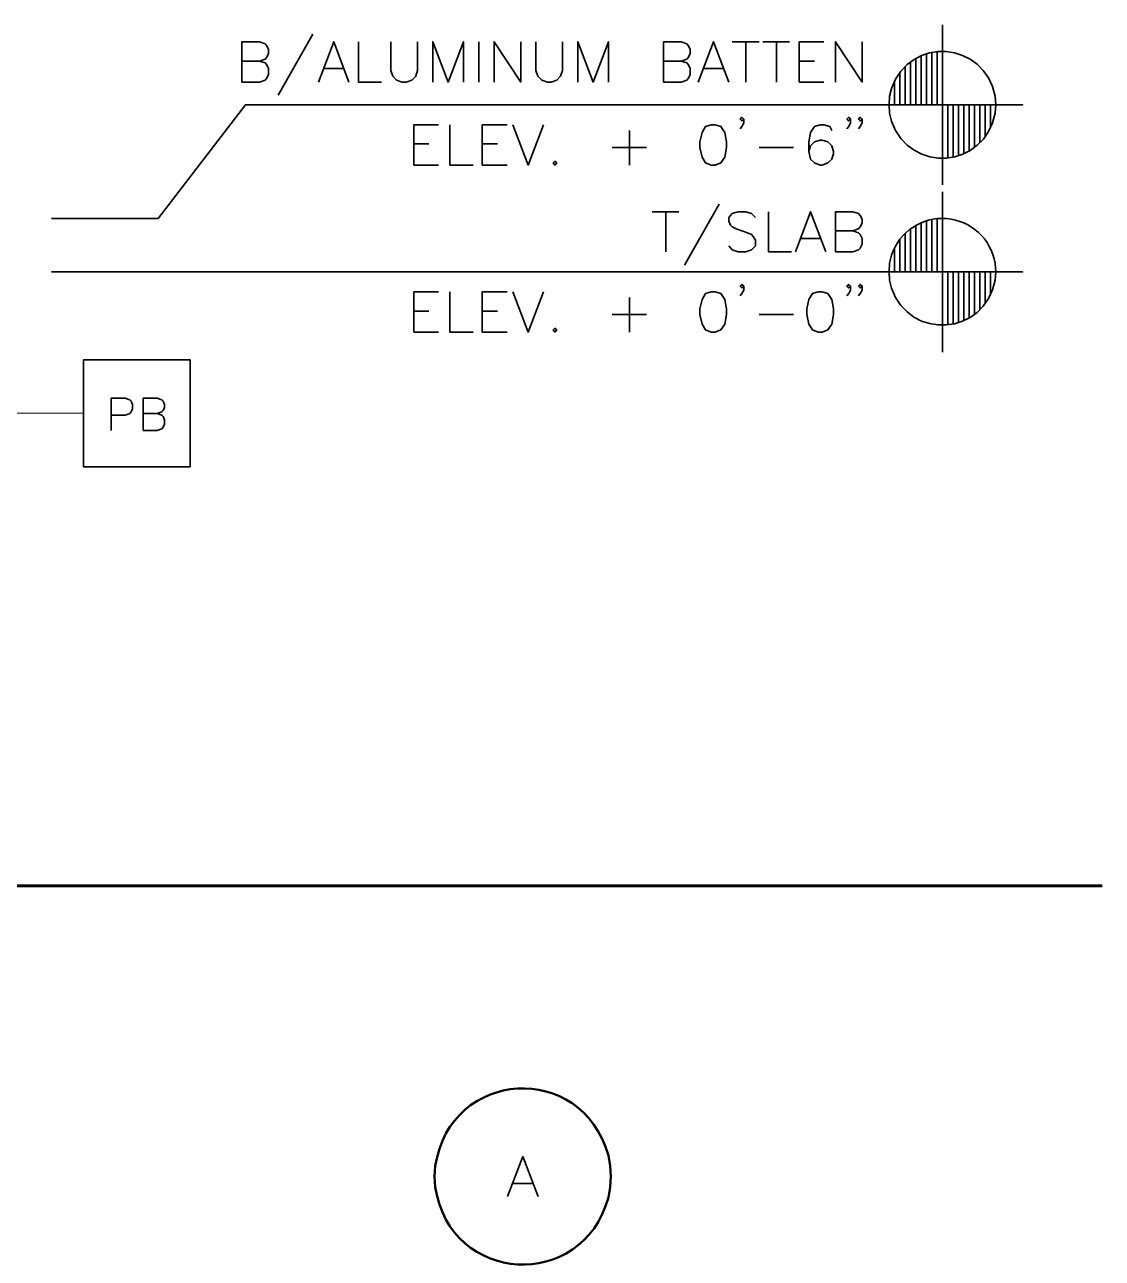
# Model space of a CAD drawing. Header units: inches. Extents: x 5 to 516, y -193 to 129.
# Drawn here: x 129.8 to 139.89, y -74.52 to -62.97 of the extents above; entities that cross this region are included whole.
import ezdxf

# ---------------------------------------------------------------- set-up
doc = ezdxf.new("R2010")
doc.units = ezdxf.units.IN
doc.header["$MEASUREMENT"] = 0
doc.layers.add('PDF4_Geometry', color=7, linetype='Continuous')

msp = doc.modelspace()

# ---------------------------------------------------------------- linework, layer by layer
at = {"layer": 'PDF4_Geometry', "lineweight": 35}
for points in [[(138.3920922, -62.9729809), (138.3920922, -64.472981)], [(131.8354239, -63.5096495), (131.8354239, -63.1329828), (131.9987573, -63.1329828), (132.0520906, -63.1529828), (132.0687573, -63.1696494), (132.0854239, -63.2063161), (132.0854239, -63.2429828), (132.0687573, -63.2763161), (132.0520906, -63.2963161), (131.9987573, -63.3129828), (131.8354239, -63.3129828)], [(132.4987574, -63.0629806), (132.1754241, -63.6329806)], [(132.552092, -63.5096495), (132.6954253, -63.1329828), (132.8354254, -63.5096495)], [(132.9254254, -63.1329811), (132.9254254, -63.5096478), (133.1420921, -63.5096478)], [(133.2287583, -63.1329811), (133.2287583, -63.4029812), (133.2487583, -63.4563145), (133.2820916, -63.4929812), (133.335425, -63.5096478), (133.3720917, -63.5096478), (133.425425, -63.4929812), (133.4620917, -63.4563145), (133.4787583, -63.4029812), (133.4787583, -63.1329811)], [(133.6220926, -63.5096495), (133.6220926, -63.1329828), (133.765426, -63.5096495), (133.9087593, -63.1329828), (133.9087593, -63.5096495)], [(134.0520921, -63.1329811), (134.0520921, -63.5096478)], [(134.1954264, -63.5096495), (134.1954264, -63.1329828), (134.4454264, -63.5096495), (134.4454264, -63.1329828)], [(134.5854241, -63.1329811), (134.5854241, -63.4029812), (134.6054241, -63.4563145), (134.6420908, -63.4929812), (134.6954241, -63.5096478), (134.7287575, -63.5096478), (134.7820908, -63.4929812), (134.8187575, -63.4563145), (134.8354242, -63.4029812), (134.8354242, -63.1329811)], [(134.9787584, -63.5096495), (134.9787584, -63.1329828), (135.1220918, -63.5096495), (135.2654251, -63.1329828), (135.2654251, -63.5096495)], [(135.7820922, -63.5096495), (135.7820922, -63.1329828), (135.9454256, -63.1329828), (135.9987589, -63.1529828), (136.0154256, -63.1696494), (136.0320922, -63.2063161), (136.0320922, -63.2429828), (136.0154256, -63.2763161), (135.9987589, -63.2963161), (135.9454256, -63.3129828), (135.7820922, -63.3129828)], [(136.1054251, -63.5096495), (136.2487585, -63.1329828), (136.3920918, -63.5096495)], [(136.4254257, -63.1329811), (136.6754257, -63.1329811)], [(136.5520923, -63.1329811), (136.5520923, -63.5096478)], [(136.7120918, -63.1329811), (136.9620918, -63.1329811)], [(136.8387584, -63.1329811), (136.8387584, -63.5096478)], [(137.2820924, -63.5096495), (137.0520924, -63.5096495), (137.0520924, -63.1329828), (137.2820924, -63.1329828)], [(137.3920921, -63.5096495), (137.3920921, -63.1329828), (137.6420921, -63.5096495), (137.6420921, -63.1329828)], [(138.1920918, -63.7229809), (138.1920918, -63.2629809)], [(138.2420923, -63.7229809), (138.2420923, -63.2463142)], [(138.292092, -63.7229809), (138.292092, -63.2329809)], [(138.3420925, -63.7229809), (138.3420925, -63.2263142)], [(131.9987574, -63.3129806), (132.0520907, -63.3296473), (132.0687574, -63.3496473), (132.0854241, -63.3829806), (132.0854241, -63.4396473), (132.0687574, -63.4729806), (132.0520907, -63.4929806), (131.9987574, -63.5096473), (131.835424, -63.5096473)], [(135.9454257, -63.3129806), (135.998759, -63.3296473), (136.0154257, -63.3496473), (136.0320924, -63.3829806), (136.0320924, -63.4396473), (136.0154257, -63.4729806), (135.998759, -63.4929806), (135.9454257, -63.5096473), (135.7820924, -63.5096473)], [(137.0520924, -63.3129806), (137.1954257, -63.3129806)], [(138.042092, -63.7229809), (138.042092, -63.3663142)], [(138.0920925, -63.7229809), (138.0920925, -63.3229809)], [(138.1420922, -63.7229809), (138.1420922, -63.2896475)], [(132.6054249, -63.3829812), (132.7820915, -63.3829812)], [(136.1587588, -63.3829812), (136.3387589, -63.3829812)], [(137.9920923, -63.7229809), (137.9920923, -63.4229809)], [(137.9154255, -63.5696476), (137.8954255, -63.6429809), (137.8920922, -63.7229809), (137.8954255, -63.7996476), (137.9154255, -63.8763143)], [(137.9420918, -63.7229809), (137.9420918, -63.5029809)], [(130.0520918, -64.7863143), (131.0520919, -64.7863143), (131.8687584, -63.7229809), (139.1420923, -63.7229809), (137.6420921, -63.7229809)], [(137.8920922, -63.7229809), (137.8920922, -63.7196476)], [(138.4420919, -63.7229809), (138.4420919, -64.2196476)], [(138.4920924, -63.7229809), (138.4920924, -64.212981)], [(138.542092, -63.7229809), (138.542092, -64.1996476)], [(138.5920925, -63.7229809), (138.5920925, -64.1796476)], [(138.6420922, -63.7229809), (138.6420922, -64.1563143)], [(138.6920919, -63.7229809), (138.6920919, -64.1229809)], [(138.7420924, -63.7229809), (138.7420924, -64.0796476)], [(138.7920921, -63.7229809), (138.7920921, -64.0229809)], [(138.8420926, -63.7229809), (138.8420926, -63.9396476)], [(138.8854255, -63.7996476), (138.8920922, -63.7229809), (138.8854255, -63.6429809)], [(138.8920922, -63.7229809), (138.8920922, -63.7196476)], [(136.5320923, -63.8563156), (136.5154256, -63.8729823), (136.4987589, -63.8563156), (136.5154256, -63.8396489), (136.5320923, -63.8563156), (136.5320923, -63.8929823), (136.5154256, -63.9263156), (136.4987589, -63.9463156)], [(137.5320924, -63.8563156), (137.5154257, -63.8729823), (137.498759, -63.8563156), (137.5154257, -63.8396489), (137.5320924, -63.8563156), (137.5320924, -63.8929823), (137.5154257, -63.9263156), (137.498759, -63.9463156)], [(137.6420921, -63.8563156), (137.6220921, -63.8729823), (137.6054255, -63.8563156), (137.6220921, -63.8396489), (137.6420921, -63.8563156), (137.6420921, -63.8929823), (137.6220921, -63.9263156), (137.6054255, -63.9463156)], [(133.6754264, -64.2863151), (133.4454263, -64.2863151), (133.4454263, -63.9096484), (133.6754264, -63.9096484)], [(133.7820929, -63.9096468), (133.7820929, -64.2863135), (133.9987596, -64.2863135)], [(134.3187574, -64.2863151), (134.0854241, -64.2863151), (134.0854241, -63.9096484), (134.3187574, -63.9096484)], [(134.3720927, -63.9096468), (134.515426, -64.2863135), (134.6587594, -63.9096468)], [(137.3554252, -63.9629847), (137.3387586, -63.9263181), (137.2820919, -63.9096514), (137.2487586, -63.9096514), (137.1954252, -63.9263181), (137.1587586, -63.9829847), (137.1420919, -64.0696514), (137.1420919, -64.1596514), (137.1587586, -64.2329848), (137.1954252, -64.2663181), (137.2487586, -64.2863181), (137.2654252, -64.2863181), (137.3187586, -64.2663181), (137.3554252, -64.2329848), (137.3720919, -64.1796514), (137.3720919, -64.1596514), (137.3554252, -64.1063181), (137.3187586, -64.0696514), (137.2654252, -64.0529847), (137.2487586, -64.0529847), (137.1954252, -64.0696514), (137.1587586, -64.1063181), (137.1420919, -64.1596514)], [(135.4620925, -63.9629847), (135.4620925, -64.2863181)], [(133.4454263, -64.0896463), (133.5854264, -64.0896463)], [(134.0854241, -64.0896463), (134.2287574, -64.0896463)], [(135.3020922, -64.1229782), (135.6220922, -64.1229782)], [(136.6754257, -64.1229782), (136.9987591, -64.1229782)], [(138.3920922, -64.5363151), (138.3920922, -66.0363152)], [(135.6754256, -64.722981), (135.9254257, -64.722981)], [(135.8020923, -64.722981), (135.8020923, -65.0996477)], [(136.3020923, -64.6529804), (135.9787589, -65.2229805)], [(136.6420921, -64.7763122), (136.6054254, -64.7396455), (136.552092, -64.7229788), (136.4787587, -64.7229788), (136.4254254, -64.7396455), (136.392092, -64.7763122), (136.392092, -64.8129788), (136.4087587, -64.8496455), (136.4254254, -64.8663122), (136.462092, -64.8829788), (136.5687587, -64.9196455), (136.6054254, -64.9363122), (136.622092, -64.9563122), (136.6420921, -64.9896455), (136.6420921, -65.0429789), (136.6054254, -65.0796455), (136.552092, -65.0996455), (136.4787587, -65.0996455), (136.4254254, -65.0796455), (136.392092, -65.0429789)], [(136.7654255, -64.722981), (136.7654255, -65.0996477), (136.9787588, -65.0996477)], [(137.0154255, -65.0996493), (137.1587588, -64.7229826), (137.3020922, -65.0996493)], [(137.3920921, -65.0996493), (137.3920921, -64.7229826), (137.5520921, -64.7229826), (137.6054255, -64.7396493), (137.6220921, -64.7596493), (137.6420921, -64.7929826), (137.6420921, -64.8296493), (137.6220921, -64.866316), (137.6054255, -64.8829826), (137.5520921, -64.9029826), (137.3920921, -64.9029826)], [(138.1420922, -65.2863152), (138.1420922, -64.8529818)], [(138.1920918, -65.2863152), (138.1920918, -64.8263152)], [(138.2420923, -65.2863152), (138.2420923, -64.8096485)], [(138.292092, -65.2863152), (138.292092, -64.7963152)], [(138.3420925, -65.2863152), (138.3420925, -64.7896485)], [(137.0687583, -64.972981), (137.2487584, -64.972981)], [(137.5520924, -64.9029805), (137.6054257, -64.9196471), (137.6220924, -64.9363138), (137.6420924, -64.9729805), (137.6420924, -65.0263138), (137.6220924, -65.0629805), (137.6054257, -65.0796471), (137.5520924, -65.0996472), (137.3920924, -65.0996472)], [(137.9920923, -65.2863152), (137.9920923, -64.9863152)], [(138.042092, -65.2863152), (138.042092, -64.9296485)], [(138.0920925, -65.2863152), (138.0920925, -64.8863152)], [(137.9420918, -65.2863152), (137.9420918, -65.0663152)], [(137.6420921, -65.2863152), (139.1420923, -65.2863152), (130.0520918, -65.2863152)], [(137.8920922, -65.2863152), (137.8920922, -65.2829819)], [(138.4420919, -65.2863152), (138.4420919, -65.7829819)], [(138.4920924, -65.2863152), (138.4920924, -65.7763152)], [(138.542092, -65.2863152), (138.542092, -65.7629819)], [(138.5920925, -65.2863152), (138.5920925, -65.7429819)], [(138.6420922, -65.2863152), (138.6420922, -65.7196486)], [(138.6920919, -65.2863152), (138.6920919, -65.6863152)], [(138.7420924, -65.2863152), (138.7420924, -65.6429819)], [(138.7920921, -65.2863152), (138.7920921, -65.5863152)], [(138.8420926, -65.2863152), (138.8420926, -65.5029819)], [(138.8920922, -65.2863152), (138.8920922, -65.2829819)], [(136.5320923, -65.4196499), (136.5154256, -65.4363166), (136.4987589, -65.4196499), (136.5154256, -65.4029832), (136.5320923, -65.4196499), (136.5320923, -65.4563166), (136.5154256, -65.4896499), (136.4987589, -65.5096499)], [(137.5320924, -65.4196499), (137.5154257, -65.4363166), (137.498759, -65.4196499), (137.5154257, -65.4029832), (137.5320924, -65.4196499), (137.5320924, -65.4563166), (137.5154257, -65.4896499), (137.498759, -65.5096499)], [(137.6420921, -65.4196499), (137.6220921, -65.4363166), (137.6054255, -65.4196499), (137.6220921, -65.4029832), (137.6420921, -65.4196499), (137.6420921, -65.4563166), (137.6220921, -65.4896499), (137.6054255, -65.5096499)], [(133.6754264, -65.8496494), (133.4454263, -65.8496494), (133.4454263, -65.4729827), (133.6754264, -65.4729827)], [(133.7820929, -65.4729811), (133.7820929, -65.8496478), (133.9987596, -65.8496478)], [(134.3187574, -65.8496494), (134.0854241, -65.8496494), (134.0854241, -65.4729827), (134.3187574, -65.4729827)], [(134.3720927, -65.4729811), (134.515426, -65.8496478), (134.6587594, -65.4729811)], [(135.4620925, -65.5263122), (135.4620925, -65.8496456)], [(133.4454263, -65.6529805), (133.5854264, -65.6529805)], [(134.0854241, -65.6529805), (134.2287574, -65.6529805)], [(135.3020922, -65.6863193), (135.6220922, -65.6863193)], [(136.6754257, -65.6863193), (136.9987591, -65.6863193)], [(130.6120928, -66.7696527), (130.6120928, -66.4696527), (130.7420928, -66.4696527), (130.7854261, -66.482986), (130.7987595, -66.4963194), (130.8120928, -66.5263194), (130.8120928, -66.5696527), (130.7987595, -66.5963194), (130.7854261, -66.612986), (130.7420928, -66.6263194), (130.6120928, -66.6263194)], [(130.9120908, -66.7696527), (130.9120908, -66.4696527), (131.0420908, -66.4696527), (131.0854241, -66.482986), (131.0987575, -66.4963194), (131.1120908, -66.5263194), (131.1120908, -66.5563194), (131.0987575, -66.582986), (131.0854241, -66.5963194), (131.0420908, -66.612986), (130.9120908, -66.612986)], [(131.0420923, -66.6129822), (131.0854256, -66.6263156), (131.098759, -66.6396489), (131.1120923, -66.6696489), (131.1120923, -66.7129822), (131.098759, -66.7396489), (131.0854256, -66.7563156), (131.0420923, -66.7696489), (130.9120923, -66.7696489)], [(134.3220913, -73.9396498), (134.4654247, -73.5663164), (134.608758, -73.9396498)], [(134.3754259, -73.816318), (134.5554259, -73.816318)]]:
    msp.add_lwpolyline(points, dxfattribs=at)
for points in [[(136.2287585, -63.9096468), (136.1754252, -63.9263135), (136.1420919, -63.9829801), (136.1220919, -64.0696468), (136.1220919, -64.1229801), (136.1420919, -64.2129801), (136.1754252, -64.2663135), (136.2287585, -64.2863135), (136.2654252, -64.2863135), (136.3187586, -64.2663135), (136.3554252, -64.2129801), (136.3720919, -64.1229801), (136.3720919, -64.0696468), (136.3554252, -63.9829801), (136.3187586, -63.9263135), (136.2654252, -63.9096468)], [(134.7654253, -64.2496465), (134.7487586, -64.2663132), (134.7654253, -64.2863132), (134.782092, -64.2663132)], [(136.2287585, -65.4729811), (136.1754252, -65.4896477), (136.1420919, -65.5463144), (136.1220919, -65.6329811), (136.1220919, -65.6863144), (136.1420919, -65.7763144), (136.1754252, -65.8296478), (136.2287585, -65.8496478), (136.2654252, -65.8496478), (136.3187586, -65.8296478), (136.3554252, -65.7763144), (136.3720919, -65.6863144), (136.3720919, -65.6329811), (136.3554252, -65.5463144), (136.3187586, -65.4896477), (136.2654252, -65.4729811)], [(137.2287586, -65.4729811), (137.1754253, -65.4896477), (137.142092, -65.5463144), (137.122092, -65.6329811), (137.122092, -65.6863144), (137.142092, -65.7763144), (137.1754253, -65.8296478), (137.2287586, -65.8496478), (137.2654253, -65.8496478), (137.3187586, -65.8296478), (137.3554253, -65.7763144), (137.372092, -65.6863144), (137.372092, -65.6329811), (137.3554253, -65.5463144), (137.3187586, -65.4896477), (137.2654253, -65.4729811)], [(134.7654253, -65.8129808), (134.7487586, -65.8296475), (134.7654253, -65.8496475), (134.782092, -65.8296475)], [(131.3520916, -67.1096457), (131.3520916, -66.1096456), (130.3520915, -66.1096456), (130.3520915, -67.1096457)]]:
    msp.add_lwpolyline(points, close=True, dxfattribs=at)
at = {"layer": 'PDF4_Geometry', "lineweight": 15}
msp.add_lwpolyline([(128.8720922, -64.0696471), (129.6854256, -66.6096473), (130.3520923, -66.6096473)], dxfattribs=at)
at = {"layer": 'PDF4_Geometry', "lineweight": 35}
msp.add_lwpolyline([(138.8854255, -65.3629819), (138.8920922, -65.2863152), (138.8854255, -65.2063152, 0.7837968223), (137.9154255, -65.1296485), (137.8954255, -65.2063152), (137.8920922, -65.2863152), (137.8954255, -65.3629819), (137.9154255, -65.4396485)], format="xyb", dxfattribs=at)
at = {"layer": 'PDF4_Geometry', "lineweight": 60}
msp.add_lwpolyline([(12.8887456, -71.0329858), (139.8887557, -71.0329858)], dxfattribs=at)
at = {"layer": 'PDF4_Geometry', "lineweight": 50}
for points in [[(133.645426, -73.6529839), (133.6387592, -73.7529839), (133.645426, -73.8529839)], [(135.2654261, -73.9496506), (135.2820928, -73.8529839), (135.2887594, -73.7529839), (135.2820928, -73.6529839), (135.2654261, -73.5563172)]]:
    msp.add_lwpolyline(points, dxfattribs=at)
at = {"layer": 'PDF4_Geometry', "lineweight": 35}
for points in [[(138.8854255, -63.6429809), (138.7850367, -63.1237031), (138.0895922, -63.0713142), (137.9154255, -63.5696476)], [(137.9154255, -63.8763143), (138.0900922, -64.3761476), (138.7890922, -64.3217032), (138.8854255, -63.7996476)], [(137.9154255, -65.4396485), (138.0880366, -65.9340375), (138.7869811, -65.887093), (138.8854255, -65.3629819)]]:
    msp.add_open_spline(points, degree=3, dxfattribs=at)
at = {"layer": 'PDF4_Geometry', "lineweight": 50}
for points in [[(135.2654261, -73.5563172), (135.0163705, -72.6647616), (133.7848704, -72.7436505), (133.645426, -73.6529839)], [(133.645426, -73.8529839), (133.7832037, -74.7615395), (135.0200927, -74.8365395), (135.2654261, -73.9496506)]]:
    msp.add_open_spline(points, degree=3, dxfattribs=at)

doc.saveas('drawing.dxf')
